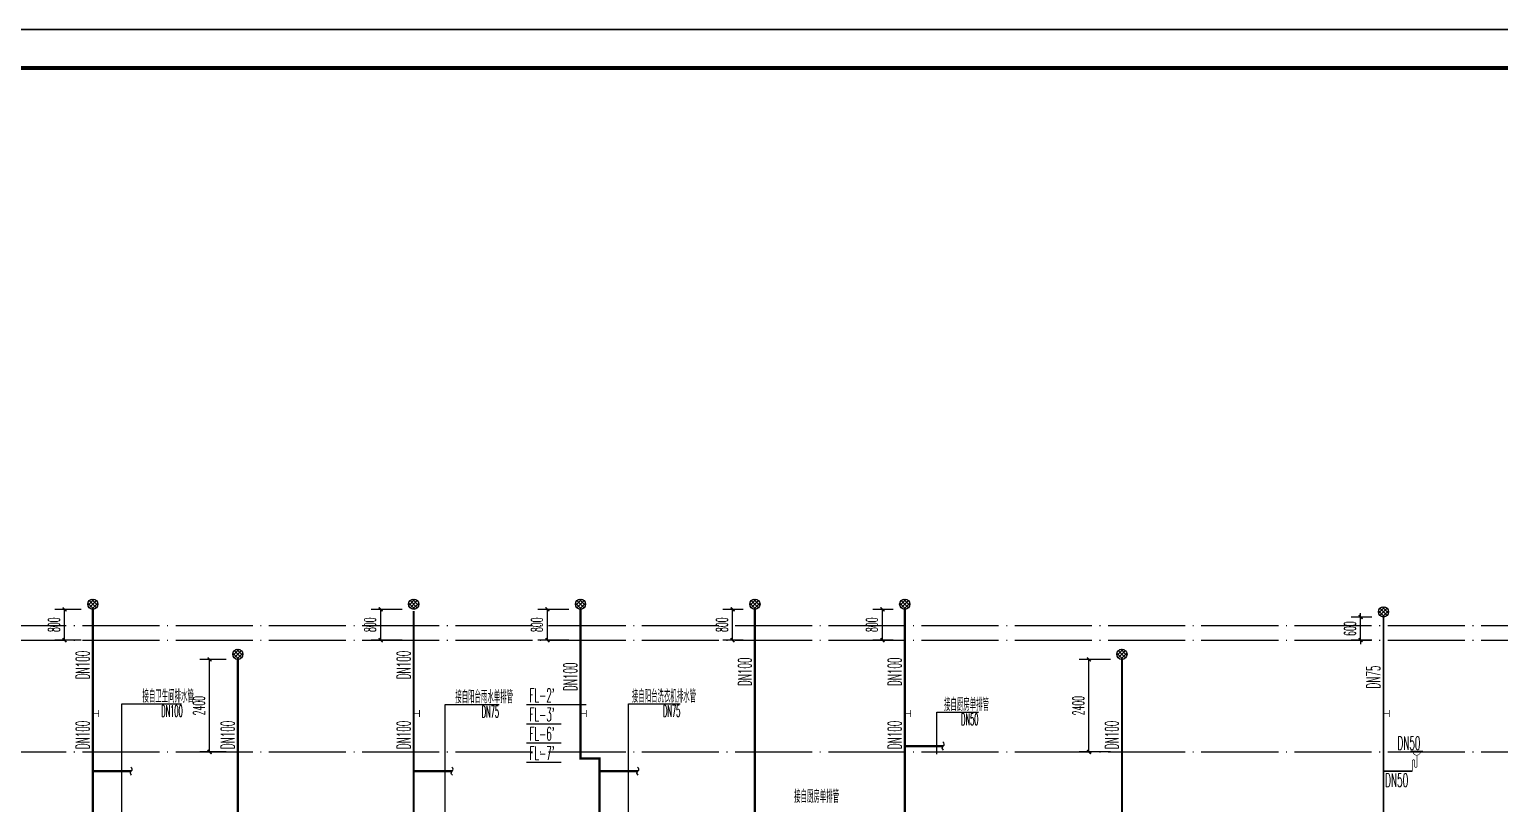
# Model space of a CAD drawing. Extents: x 27938 to 1507990, y 110129 to 923079.
# Drawn here: x 1242401 to 1280560, y 683595 to 703686 of the extents above; entities that cross this region are included whole.
import ezdxf

# ---------------------------------------------------------------- set-up
doc = ezdxf.new("R2010")
doc.units = 0
doc.header["$LTSCALE"] = 1000
doc.header["$MEASUREMENT"] = 0
doc.linetypes.add('DOTE', pattern=[2.42, 2, -0.2, 0.02, -0.2])
for name, color, linetype in [('DIM_废水', 31, 'Continuous'), ('DIM_污水', 2, 'Continuous'), ('DIM_管井排水', 5, 'Continuous'), ('DIM_雨水', 4, 'Continuous'), ('EQUIP_污水', 7, 'Continuous'), ('PIPE-废水', 31, 'TG_F'), ('PIPE-污水', 2, 'W'), ('PIPE-管井排水', 210, 'GF'), ('PIPE-餐饮排水', 41, 'P'), ('TWT', 7, 'Continuous'), ('TWT_DIM', 3, 'Continuous'), ('TWT_TITLE', 7, 'Continuous'), ('图框', 140, 'Continuous')]:
    doc.layers.add(name, color=color, linetype=linetype)
doc.styles.add('_TCH_DIM_T3', font='SIMPLEX.shx', dxfattribs={"width": 0.494118, "bigfont": 'GBCBIG.shx'})
doc.styles.add('_TWT_SERIAL', font='SIMPLEX', dxfattribs={"width": 0.8, "height": 3.5, "bigfont": 'HZTXT'})
doc.styles.add('HZ', font='txt', dxfattribs={"bigfont": 'hztxt'})
doc.styles.get("Standard").update_dxf_attribs({"font": 'gbenor.shx', "bigfont": 'gbcbig.shx'})
doc.styles.add('TG_LINETYPE', font='SIMPLEX', dxfattribs={"width": 0.8, "height": 3, "bigfont": 'HZTXT'})
doc.linetypes.add('GF', pattern='A,3,-0.2,["GF",Standard,S=0.25,R=0,X=-0.1,Y=-0.115],-0.35', length=3.55)
doc.linetypes.add('P', pattern='A,3,-0.2,["P",Standard,S=0.25,R=0,X=-0.1,Y=-0.115],-0.2', length=3.4)
doc.linetypes.add('TG_F', pattern='A,2,-0.3,["F",TG_LINETYPE,S=0.1,R=0,X=-0.23,Y=-0.15],0', length=2.3)
doc.linetypes.add('W', pattern='A,3,-0.2,["W",Standard,S=0.25,R=0,X=-0.1,Y=-0.115],-0.2', length=3.4)
doc.dimstyles.new('_TWT_ARCH&&100', dxfattribs={"dimtxt": 297.5, "dimasz": 100, "dimexe": 250, "dimexo": 300, "dimgap": 126.25, "dimtad": 1, "dimdec": 0, "dimzin": 0, "dimdsep": 46, "dimtxsty": '_TCH_DIM_T3', "dimblk": 'ARCHTICK', "dimcen": 0.09, "dimclrt": 7, "dimazin": 2, "dimtfac": 1, "dimtdec": 0, "dimtix": 1, "dimtmove": 2, "dimatfit": 3, "dimfxl": 1, "dimtolj": 1, "dimtzin": 0, "dimarcsym": 0})

# ---------------------------------------------------------------- blocks, each defined once
blk = doc.blocks.new('$TwtSys$00000132')
at = {"elevation": 0}
blk.add_lwpolyline([(7, -101, -0.575183), (0, 0, 0.604745), (-11, 101, 16.924828)], format="xyb", dxfattribs=at)
blk = doc.blocks.new('$Attachment$00000070')
for p, q in [((28, 3), (-130, 161)), ((-129, 101), (32, 263)), ((-94, 39), (94, 228)), ((94, 39), (-94, 228)), ((129, 101), (-32, 263)), ((-28, 3), (130, 161))]:
    blk.add_line(p, q)
blk.add_circle((0, 133), 133)
blk = doc.blocks.new('$ATTACHMENT$00000120')
blk.add_blockref('$Attachment$00000070', (0, -133))
blk = doc.blocks.new('_ArchTick')
at = {"color": 0, "linetype": 'ByBlock', "const_width": 0.4}
blk.add_lwpolyline([(-0.5, -0.5), (0.5, 0.5)], dxfattribs=at)
blk = doc.blocks.new('*D199')
at = {"layer": 'Defpoints', "color": 0}
for p in [(1247077, 687336), (1247810, 687336), (1247810, 684936)]:
    blk.add_point(p, dxfattribs=at)
at = {"layer": 'TWT_DIM', "color": 0, "lineweight": -2}
for p, q in [((1247510, 687336), (1246827, 687336)), ((1247077, 684936), (1247077, 687336)), ((1247510, 684936), (1246827, 684936))]:
    blk.add_line(p, q, dxfattribs=at)
at = {"layer": 'TWT_DIM', "color": 0, "lineweight": -2, "xscale": 100, "yscale": 100, "zscale": 100}
for p, rotation in [((1247077, 687336), 90), ((1247077, 684936), 270)]:
    blk.add_blockref('_ArchTick', p, dxfattribs=dict(at, rotation=rotation))
at = {"layer": 'TWT_DIM', "color": 7, "insert": (1246802, 686136), "char_height": 297.5, "attachment_point": 5, "rotation": 90, "style": '_TCH_DIM_T3'}
blk.add_mtext('\\A1;2400', dxfattribs=at)
blk = doc.blocks.new('*D204')
at = {"layer": 'Defpoints', "color": 0}
for p in [(1243314, 688636), (1244046, 688636), (1244046, 687836)]:
    blk.add_point(p, dxfattribs=at)
at = {"layer": 'TWT_DIM', "color": 0, "lineweight": -2}
for p, q in [((1243746, 688636), (1243064, 688636)), ((1243314, 687836), (1243314, 688636)), ((1243746, 687836), (1243064, 687836))]:
    blk.add_line(p, q, dxfattribs=at)
at = {"layer": 'TWT_DIM', "color": 0, "lineweight": -2, "xscale": 100, "yscale": 100, "zscale": 100}
for p, rotation in [((1243314, 688636), 90), ((1243314, 687836), 270)]:
    blk.add_blockref('_ArchTick', p, dxfattribs=dict(at, rotation=rotation))
at = {"layer": 'TWT_DIM', "color": 7, "insert": (1243039, 688236), "char_height": 297.5, "attachment_point": 5, "rotation": 90, "style": '_TCH_DIM_T3'}
blk.add_mtext('\\A1;800', dxfattribs=at)
blk = doc.blocks.new('*D221')
at = {"layer": 'Defpoints', "color": 0}
for p in [(1264543, 688636), (1265121, 688636), (1265121, 687836)]:
    blk.add_point(p, dxfattribs=at)
at = {"layer": 'TWT_DIM', "color": 0, "lineweight": -2}
for p, q in [((1264821, 688636), (1264293, 688636)), ((1264543, 687836), (1264543, 688636)), ((1264821, 687836), (1264293, 687836))]:
    blk.add_line(p, q, dxfattribs=at)
at = {"layer": 'TWT_DIM', "color": 0, "lineweight": -2, "xscale": 100, "yscale": 100, "zscale": 100}
for p, rotation in [((1264543, 688636), 90), ((1264543, 687836), 270)]:
    blk.add_blockref('_ArchTick', p, dxfattribs=dict(at, rotation=rotation))
at = {"layer": 'TWT_DIM', "color": 7, "insert": (1264268, 688236), "char_height": 297.5, "attachment_point": 5, "rotation": 90, "style": '_TCH_DIM_T3'}
blk.add_mtext('\\A1;800', dxfattribs=at)
blk = doc.blocks.new('*D311')
at = {"layer": 'Defpoints', "color": 0}
for p in [(1251518, 688636), (1252375, 688636), (1252375, 687836)]:
    blk.add_point(p, dxfattribs=at)
at = {"layer": 'TWT_DIM', "color": 0, "lineweight": -2}
for p, q in [((1252075, 688636), (1251268, 688636)), ((1251518, 687836), (1251518, 688636)), ((1252075, 687836), (1251268, 687836))]:
    blk.add_line(p, q, dxfattribs=at)
at = {"layer": 'TWT_DIM', "color": 0, "lineweight": -2, "xscale": 100, "yscale": 100, "zscale": 100}
for p, rotation in [((1251518, 688636), 90), ((1251518, 687836), 270)]:
    blk.add_blockref('_ArchTick', p, dxfattribs=dict(at, rotation=rotation))
at = {"layer": 'TWT_DIM', "color": 7, "insert": (1251243, 688236), "char_height": 297.5, "attachment_point": 5, "rotation": 90, "style": '_TCH_DIM_T3'}
blk.add_mtext('\\A1;800', dxfattribs=at)
blk = doc.blocks.new('*D317')
at = {"layer": 'Defpoints', "color": 0}
for p in [(1269901, 687336), (1270757, 687336), (1270757, 684936)]:
    blk.add_point(p, dxfattribs=at)
at = {"layer": 'TWT_DIM', "color": 0, "lineweight": -2}
for p, q in [((1270457, 687336), (1269651, 687336)), ((1269901, 684936), (1269901, 687336)), ((1270457, 684936), (1269651, 684936))]:
    blk.add_line(p, q, dxfattribs=at)
at = {"layer": 'TWT_DIM', "color": 0, "lineweight": -2, "xscale": 100, "yscale": 100, "zscale": 100}
for p, rotation in [((1269901, 687336), 90), ((1269901, 684936), 270)]:
    blk.add_blockref('_ArchTick', p, dxfattribs=dict(at, rotation=rotation))
at = {"layer": 'TWT_DIM', "color": 7, "insert": (1269626, 686136), "char_height": 297.5, "attachment_point": 5, "rotation": 90, "style": '_TCH_DIM_T3'}
blk.add_mtext('\\A1;2400', dxfattribs=at)
blk = doc.blocks.new('*D321')
at = {"layer": 'Defpoints', "color": 0}
for p in [(1260652, 688636), (1261230, 688636), (1261230, 687836)]:
    blk.add_point(p, dxfattribs=at)
at = {"layer": 'TWT_DIM', "color": 0, "lineweight": -2}
for p, q in [((1260930, 688636), (1260402, 688636)), ((1260652, 687836), (1260652, 688636)), ((1260930, 687836), (1260402, 687836))]:
    blk.add_line(p, q, dxfattribs=at)
at = {"layer": 'TWT_DIM', "color": 0, "lineweight": -2, "xscale": 100, "yscale": 100, "zscale": 100}
for p, rotation in [((1260652, 688636), 90), ((1260652, 687836), 270)]:
    blk.add_blockref('_ArchTick', p, dxfattribs=dict(at, rotation=rotation))
at = {"layer": 'TWT_DIM', "color": 7, "insert": (1260377, 688236), "char_height": 297.5, "attachment_point": 5, "rotation": 90, "style": '_TCH_DIM_T3'}
blk.add_mtext('\\A1;800', dxfattribs=at)
blk = doc.blocks.new('*D322')
at = {"layer": 'Defpoints', "color": 0}
for p in [(1255847, 688636), (1256704, 688636), (1256704, 687836)]:
    blk.add_point(p, dxfattribs=at)
at = {"layer": 'TWT_DIM', "color": 0, "lineweight": -2}
for p, q in [((1256404, 688636), (1255597, 688636)), ((1255847, 687836), (1255847, 688636)), ((1256404, 687836), (1255597, 687836))]:
    blk.add_line(p, q, dxfattribs=at)
at = {"layer": 'TWT_DIM', "color": 0, "lineweight": -2, "xscale": 100, "yscale": 100, "zscale": 100}
for p, rotation in [((1255847, 688636), 90), ((1255847, 687836), 270)]:
    blk.add_blockref('_ArchTick', p, dxfattribs=dict(at, rotation=rotation))
at = {"layer": 'TWT_DIM', "color": 7, "insert": (1255572, 688236), "char_height": 297.5, "attachment_point": 5, "rotation": 90, "style": '_TCH_DIM_T3'}
blk.add_mtext('\\A1;800', dxfattribs=at)
blk = doc.blocks.new('$ATTACHMENT$00000073')
at = {"const_width": 20}
for points in [[(0, 0), (150, 0)], [(150, 90), (150, -90)]]:
    blk.add_lwpolyline(points, dxfattribs=at)
blk = doc.blocks.new('*D1532')
at = {"layer": 'Defpoints', "color": 0}
for p in [(1276952.82848, 688435.856), (1277546.108, 688435.856), (1277546.108, 687835.856)]:
    blk.add_point(p, dxfattribs=at)
at = {"layer": 'TWT_DIM', "color": 0, "lineweight": -2}
for p, q in [((1277246.108, 688435.856), (1276702.82848, 688435.856)), ((1276952.82848, 688435.856), (1276952.82848, 688535.856)), ((1276952.82848, 687835.856), (1276952.82848, 688435.856)), ((1277246.108, 687835.856), (1276702.82848, 687835.856)), ((1276952.82848, 687835.856), (1276952.82848, 687735.856))]:
    blk.add_line(p, q, dxfattribs=at)
at = {"layer": 'TWT_DIM', "color": 0, "lineweight": -2, "xscale": 100, "yscale": 100, "zscale": 100}
for p, rotation in [((1276952.82848, 688435.856), 270), ((1276952.82848, 687835.856), 90)]:
    blk.add_blockref('_ArchTick', p, dxfattribs=dict(at, rotation=rotation))
at = {"layer": 'TWT_DIM', "color": 7, "insert": (1276677.82848, 688135.856), "char_height": 297.5, "attachment_point": 5, "rotation": 90, "style": '_TCH_DIM_T3'}
blk.add_mtext('\\A1;600', dxfattribs=at)
blk = doc.blocks.new('$ATTACHMENT$00000055')
at = {"const_width": 30}
blk.add_lwpolyline([(0, 0), (0, 456, 0.75), (-100, 456), (-100, 202, -0.75), (-200, 202), (-200, 540)], format="xyb", dxfattribs=at)
blk = doc.blocks.new('$ATTACHMENT$00000066')
blk.add_line((-212, 500), (188, 500))
at = {"const_width": 20}
blk.add_lwpolyline([(-134, 500, 1.067664), (116, 500)], format="xyb", dxfattribs=at)
at = {"const_width": 30}
blk.add_lwpolyline([(0, 367), (0, 0)], dxfattribs=at)
at = {"style": 'HZ', "width": 0.7, "flags": 1}
for tag in ['UNIT', 'WHAT', 'SPEC']:
    blk.add_attdef(tag, (0, 0), '', height=0.001, dxfattribs=at)

msp = doc.modelspace()

# ---------------------------------------------------------------- hatches: boundary and pattern name
at = {"layer": 'PIPE-废水'}
for points in [[(1256703.8, 684765.2), (1256676.3, 684765.2), (1256676.3, 684737.7)], [(1256703.8, 684765.2), (1256703.8, 684737.7), (1256676.3, 684737.7)], [(1257196.2, 684765.2), (1257196.2, 684792.7), (1257223.7, 684792.7)], [(1257196.2, 684765.2), (1257223.7, 684765.2), (1257223.7, 684792.7)]]:
    msp.add_hatch(color=256, dxfattribs=at).paths.add_polyline_path(points)

# ---------------------------------------------------------------- linework, layer by layer
at = {"layer": 'DIM_废水'}
for p, q in [((1256853.8, 686160.4), (1255306.3, 686160.4)), ((1256203.8, 685660.4), (1255306.3, 685660.4)), ((1256203.8, 685160.4), (1255306.3, 685160.4)), ((1256203.8, 684660.4), (1255306.3, 684660.4))]:
    msp.add_line(p, q, dxfattribs=at)
at = {"layer": 'DIM_雨水'}
for p, q in [((1244803.3, 663610.3), (1244803.3, 686180.1)), ((1244803.3, 686180.1), (1246350.4, 686180.1)), ((1253189.9, 663603.1), (1253189.9, 686162.7)), ((1253189.9, 686162.7), (1254591.4, 686162.7)), ((1257952.4, 663542.8), (1257952.4, 686181.1)), ((1257952.4, 686181.1), (1259295.2, 686181.1)), ((1265949.2, 684876.7), (1265949.2, 685964)), ((1265949.2, 685964), (1267033.5, 685964))]:
    msp.add_line(p, q, dxfattribs=at)
at = {"layer": 'PIPE-废水', "const_width": 55}
for points in [[(1252374.9, 685935.9), (1252374.9, 688592.4)], [(1256703.8, 685935.9), (1256703.8, 688635.9)], [(1270757, 682985.9), (1270757, 687335.9)], [(1252374.9, 684435.9), (1252374.9, 685935.9)], [(1256703.8, 684765.2), (1256703.8, 685935.9)], [(1252374.9, 684435.9), (1253374.9, 684435.9)], [(1252374.9, 682985.9), (1252374.9, 684435.9)], [(1257196.2, 684435.9), (1258196.2, 684435.9)], [(1257196.2, 682985.9), (1257196.2, 684435.9)]]:
    msp.add_lwpolyline(points, dxfattribs=at)
at = {"layer": 'PIPE-废水', "ltscale": 0.5, "const_width": 55}
for points in [[(1256703.8, 684765.2), (1257196.2, 684765.2)], [(1257196.2, 684435.9), (1257196.2, 684765.2)]]:
    msp.add_lwpolyline(points, dxfattribs=at)
at = {"layer": 'PIPE-污水', "const_width": 55}
for points in [[(1244046.3, 685935.9), (1244046.3, 688635.9)], [(1247809.9, 682985.9), (1247809.9, 687335.9)], [(1244046.3, 684435.9), (1244046.3, 685935.9)], [(1244046.3, 684435.9), (1245046.3, 684435.9)], [(1244046.3, 682985.9), (1244046.3, 684435.9)]]:
    msp.add_lwpolyline(points, dxfattribs=at)
at = {"layer": 'PIPE-管井排水', "const_width": 45}
for points in [[(1277546.1, 688485.9), (1277546.1, 686085.9)], [(1277546.1, 685935.9), (1277546.1, 687285.9)], [(1277546.1, 684435.9), (1277546.1, 685935.9)], [(1277546.1, 682985.9), (1277546.1, 684435.9)], [(1277546.1, 684435.9), (1278296.1, 684435.9)]]:
    msp.add_lwpolyline(points, dxfattribs=at)
at = {"layer": 'PIPE-餐饮排水', "const_width": 55}
for points in [[(1261230.5, 682985.9), (1261230.5, 688635.9)], [(1265121.2, 685935.9), (1265121.2, 688635.9)], [(1265121.2, 685085.9), (1265121.2, 685935.9)], [(1265121.2, 662335.9), (1265121.2, 685085.9)], [(1265121.2, 685085.9), (1266121.2, 685085.9)]]:
    msp.add_lwpolyline(points, dxfattribs=at)
at = {"layer": 'TWT', "color": 8, "linetype": 'DOTE'}
for p, q in [((1192957.9, 688213.2), (1304719.7, 688213.2)), ((1192957.9, 687835.9), (1304719.7, 687835.9)), ((1192957.9, 687835.9), (1304719.7, 687835.9)), ((1192957.9, 684935.9), (1304719.7, 684935.9))]:
    msp.add_line(p, q, dxfattribs=at)
at = {"layer": 'TWT_TITLE'}
msp.add_lwpolyline([(1189457.9, 644285.9), (1315557.9, 644285.9), (1315557.9, 703685.9), (1189457.9, 703685.9)], close=True, dxfattribs=at)
at = {"layer": 'TWT_TITLE', "const_width": 100}
msp.add_lwpolyline([(1191957.9, 645285.9), (1314557.9, 645285.9), (1314557.9, 702685.9), (1191957.9, 702685.9)], close=True, dxfattribs=at)
at = {"layer": '图框'}
msp.add_lwpolyline([(1189457.9, 703685.9), (1315557.9, 703685.9), (1315557.9, 644285.9), (1189457.9, 644285.9)], close=True, dxfattribs=at)
msp.add_lwpolyline([(1189457.9, 703685.9), (1315557.9, 703685.9), (1315557.9, 644285.9), (1189457.9, 644285.9)], close=True, dxfattribs=at)
at = {"layer": '图框', "const_width": 100}
msp.add_lwpolyline([(1314557.9, 645285.9), (1314557.9, 702685.9), (1191957.9, 702685.9), (1191957.9, 645285.9)], close=True, dxfattribs=at)

# ---------------------------------------------------------------- block references
at = {"layer": 'EQUIP_污水'}
for name, p in [('$ATTACHMENT$00000120', (1244046.3, 688769.2)), ('$ATTACHMENT$00000120', (1252374.9, 688769.2)), ('$ATTACHMENT$00000120', (1256703.8, 688769.2)), ('$ATTACHMENT$00000120', (1261230.5, 688769.2)), ('$ATTACHMENT$00000120', (1265121.2, 688769.2)), ('$ATTACHMENT$00000120', (1277546.1, 688569.2)), ('$ATTACHMENT$00000120', (1247809.9, 687469.2)), ('$ATTACHMENT$00000120', (1270757, 687469.2)), ('$ATTACHMENT$00000073', (1244046.3, 685935.9)), ('$ATTACHMENT$00000073', (1244046.3, 685935.9)), ('$ATTACHMENT$00000073', (1252374.9, 685935.9)), ('$ATTACHMENT$00000073', (1252374.9, 685935.9)), ('$ATTACHMENT$00000073', (1256703.8, 685935.9)), ('$ATTACHMENT$00000073', (1256703.8, 685935.9)), ('$ATTACHMENT$00000073', (1265121.2, 685935.9)), ('$ATTACHMENT$00000073', (1277546.1, 685935.9)), ('$TwtSys$00000132', (1266121.2, 685085.9)), ('$TwtSys$00000132', (1245046.3, 684435.9)), ('$TwtSys$00000132', (1245046.3, 684435.9)), ('$TwtSys$00000132', (1253374.9, 684435.9)), ('$TwtSys$00000132', (1253374.9, 684435.9)), ('$TwtSys$00000132', (1258196.2, 684435.9)), ('$TwtSys$00000132', (1258196.2, 684435.9))]:
    msp.add_blockref(name, p, dxfattribs=at)
at = {"layer": 'EQUIP_污水', "xscale": 0.8, "yscale": 0.8, "zscale": 0.8}
msp.add_blockref('$ATTACHMENT$00000066', (1278416.1, 684556.9), dxfattribs=at)
at = {"layer": 'EQUIP_污水', "xscale": 0.6, "yscale": -0.6, "zscale": 0.6, "rotation": 180}
msp.add_blockref('$ATTACHMENT$00000055', (1278296.1, 684435.9), dxfattribs=at)

# ---------------------------------------------------------------- texts
at = {"layer": 'DIM_废水', "color": 7, "style": '_TWT_SERIAL', "width": 0.48}
for s, p in [("FL-2'", (1255376.3, 686230.4)), ("FL-3'", (1255376.3, 685730.4)), ("FL-6'", (1255376.3, 685230.4)), ("FL-7'", (1255376.3, 684730.4))]:
    msp.add_text(s, height=350, dxfattribs=at).set_placement(p)
at = {"layer": 'DIM_污水', "color": 7, "style": '_TWT_SERIAL', "width": 0.48}
for p in [(1243959.3, 686821.1), (1252287.9, 686821.1), (1261143.5, 686644.4), (1265034.2, 686644.4), (1256616.8, 686514.2), (1243959.3, 685005.2), (1247722.9, 685005.2), (1252287.9, 685005.2), (1265034.2, 685005.2), (1270670, 685005.2)]:
    msp.add_text('DN100', height=350, rotation=90, dxfattribs=at).set_placement(p)
at = {"layer": 'DIM_管井排水', "color": 7, "style": '_TWT_SERIAL', "width": 0.48}
msp.add_text('DN75', height=350, rotation=90, dxfattribs=at).set_placement((1277457, 686579.5))
for p in [(1277907, 684989.3), (1277589.2, 684026.4)]:
    msp.add_text('DN50', height=350, dxfattribs=at).set_placement(p)
at = {"layer": 'DIM_雨水', "color": 7, "style": '_TCH_DIM_T3'}
for s, height, width, p in [('接自卫生间排水管', 337.59, 0.494118, (1245334.8, 686215.1)), ('接自阳台雨水单排管', 337.59, 0.494118, (1253454.3, 686197.7)), ('接自阳台洗衣机排水管', 337.59, 0.494118, (1258036.7, 686216.1)), ('DN100', 297.5, 0.348789, (1245820.9, 685847.6)), ('DN75', 297.5, 0.348789, (1254140.9, 685830.2)), ('DN75', 297.5, 0.348789, (1258844.7, 685848.6)), ('接自厨房单排管', 337.59, 0.494118, (1266139.3, 685999)), ('DN50', 297.5, 0.348789, (1266583.1, 685631.5)), ('接自厨房单排管', 337.59, 0.494118, (1262248.6, 683612.9))]:
    msp.add_text(s, height=height, dxfattribs=dict(at, width=width)).set_placement(p)

# ---------------------------------------------------------------- dimensions: what is measured, and where the dimension line sits
at = {"layer": 'TWT_DIM'}
for p1, p2, distance, picture, middle in [((1244046.3, 687835.9), (1244046.3, 688635.9), 732.7, '*D204', (1243038.6, 688235.9)), ((1252374.9, 687835.9), (1252374.9, 688635.9), 856.5, '*D311', (1251243.4, 688235.9)), ((1256703.8, 687835.9), (1256703.8, 688635.9), 856.5, '*D322', (1255572.3, 688235.9)), ((1261230.5, 687835.9), (1261230.5, 688635.9), 578, '*D321', (1260377.5, 688235.9)), ((1265121.2, 687835.9), (1265121.2, 688635.9), 578, '*D221', (1264268.2, 688235.9)), ((1277546.1, 687835.9), (1277546.1, 688435.9), 593.3, '*D1532', (1276677.8, 688135.9)), ((1247809.9, 684935.9), (1247809.9, 687335.9), 732.7, '*D199', (1246802.3, 686135.9)), ((1270757, 684935.9), (1270757, 687335.9), 856.5, '*D317', (1269625.5, 686135.9))]:
    dim = msp.add_aligned_dim(p1=p1, p2=p2, distance=distance, dimstyle='_TWT_ARCH&&100', dxfattribs=at)
    dim.commit()
    dim.dimension.update_dxf_attribs({"geometry": picture, "text_midpoint": middle})

doc.saveas('drawing.dxf')
